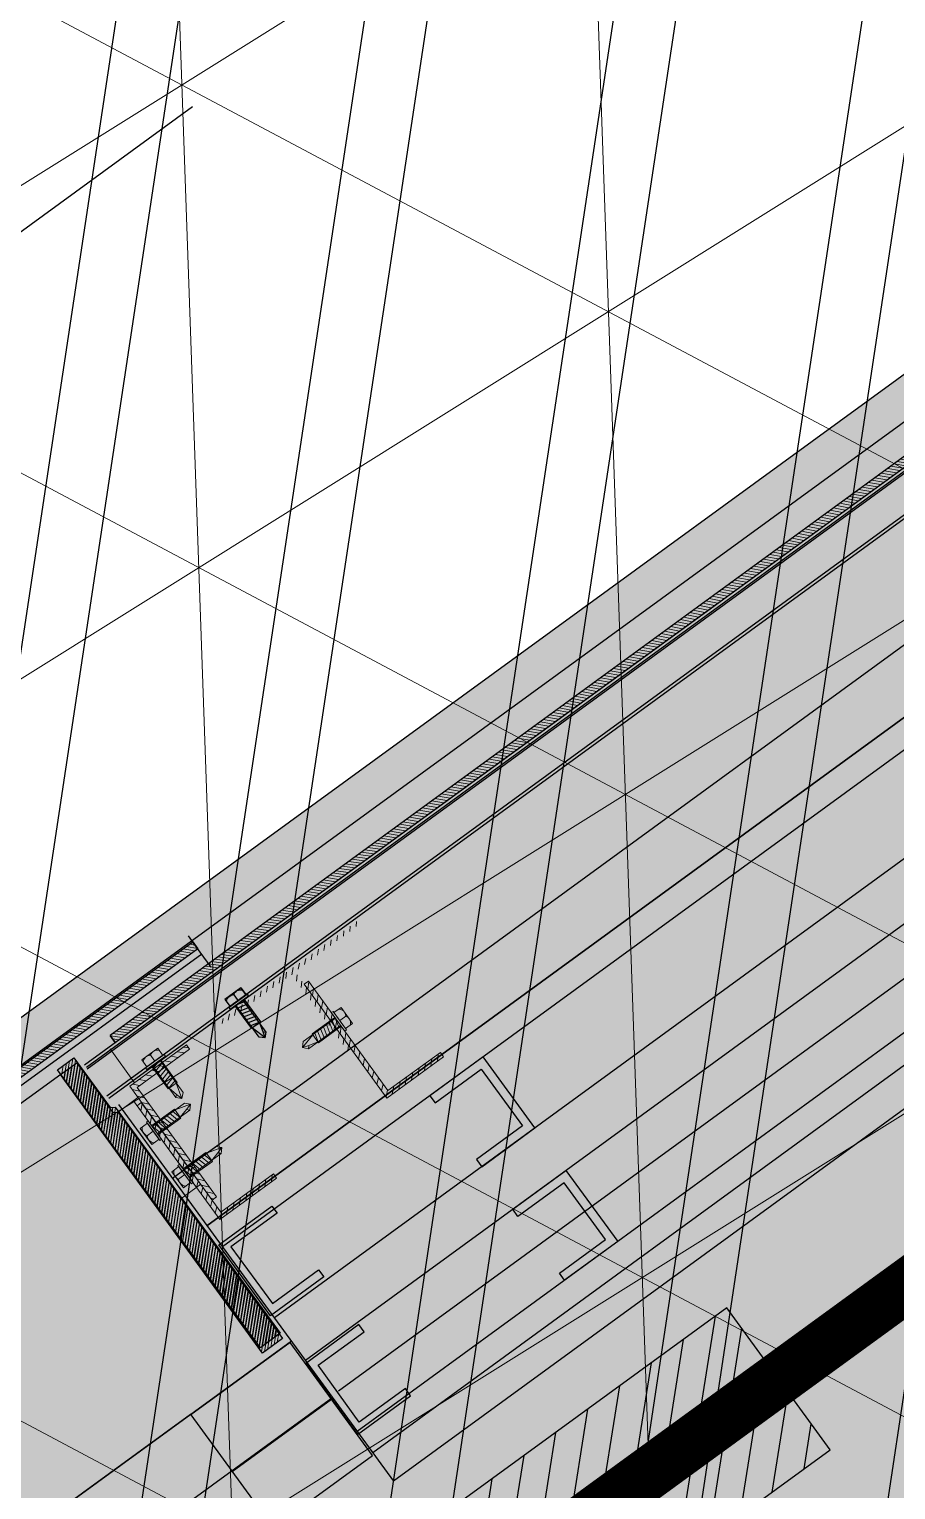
# Model space of a CAD drawing. Header units: metres. Extents: x 678805 to 1359287, y 2747329 to 5497370.
# Drawn here: x 679857.993 to 679858.486, y 2748713.027 to 2748713.859 of the extents above; entities that cross this region are included whole.
import ezdxf

# ---------------------------------------------------------------- set-up
doc = ezdxf.new("R2010")
doc.units = ezdxf.units.M
doc.linetypes.add('XREF_MON_BUILDINGS$0$Dash_2_', pattern=[0.25, 0.125, -0.125])
for name, color, linetype in [('00_XREF_MON_HSC_PAVEMENT', 7, 'Continuous'), ('00_XREF_TWQ_BUILDINGS', 7, 'Continuous'), ('XREF_MON_BUILDINGS$0$00-AUX LIGHTING', 30, 'Continuous'), ('XREF_MON_BUILDINGS$0$00-Modulos DEFINIDOS', 7, 'Continuous'), ('XREF_MON_BUILDINGS$0$00-Modulos ROOFS', 2, 'Continuous'), ('XREF_MON_BUILDINGS$0$02-L-01_Structure', 2, 'Continuous'), ('XREF_MON_BUILDINGS$0$02-L-01_Structure t2', 7, 'Continuous'), ('XREF_MON_BUILDINGS$0$02-L-01_Struture aux', 4, 'Continuous'), ('XREF_MON_BUILDINGS$0$02-L-Insulation', 252, 'Continuous'), ('XREF_MON_BUILDINGS$0$02-L-INT Panel', 5, 'Continuous'), ('XREF_MON_BUILDINGS$0$02-L-panel', 5, 'Continuous'), ('XREF_MON_BUILDINGS$0$02-L-Pergola Projection', 8, 'Continuous'), ('XREF_MON_BUILDINGS$0$02-L-Pergola Shades', 15, 'Continuous'), ('XREF_MON_BUILDINGS$0$02-L-Pergola Shades Schematic', 8, 'Continuous'), ('XREF_MON_BUILDINGS$0$02-L-Projection 1', 6, 'Continuous'), ('XREF_MON_BUILDINGS$0$02_L_Furniture', 7, 'Continuous'), ('XREF_MON_BUILDINGS$0$02_L_Projection', 8, 'Continuous'), ('XREF_MON_BUILDINGS$0$SCREWS', 7, 'Continuous')]:
    doc.layers.add(name, color=color, linetype=linetype)
doc.layers.add('XREF_MON_BUILDINGS$0$0-WIPEOUTS', color=7, linetype='Continuous', true_color=0xffffff)
doc.layers.add('XREF_MON_BUILDINGS$0$02-L-Pergola Wipeout', color=7, linetype='Continuous', true_color=0xffffff)
doc.layers.add('XREF_MON_BUILDINGS$0$00_AUX', color=3, linetype='Continuous', plot=False)
for name, color, linetype, lineweight in [('XREF_MON_BUILDINGS$0$02-H-251', 251, 'Continuous', 0), ('XREF_MON_BUILDINGS$0$02-H-254', 254, 'Continuous', 0), ('XREF_MON_BUILDINGS$0$02-L-01_Structure L', 7, 'Continuous', 5), ('XREF_MON_BUILDINGS$0$02-L-01_Structure T', 8, 'Continuous', 5), ('XREF_MON_BUILDINGS$0$ULMA_Profiles', 7, 'Continuous', 5), ('XREF_MON_BUILDINGS$0$ULMA_Screwing', 8, 'Continuous', 5), ('XREF_MON_BUILDINGS$0$ULMA_Shadowing 254', 254, 'Continuous', 0), ('XREF_MON_BUILDINGS$0$ULMA_Squares', 7, 'Continuous', 5)]:
    doc.layers.add(name, color=color, linetype=linetype, lineweight=lineweight)
doc.layers.add('XREF_MON_BUILDINGS$0$02-KH-13 Restaurant', color=7, linetype='Continuous', lineweight=30, true_color=0xed2d02)
doc.layers.add('XREF_MON_HSC_PAVEMENT$0$03-TR-Pavement_07_Precast irregular Concrete Blocks', color=7, linetype='Continuous', lineweight=5, true_color=0xb3b3b3)
doc.layers.get('XREF_MON_BUILDINGS$0$02-KH-13 Restaurant').off()
doc.linetypes.add('XREF_MON_BUILDINGS$0$BATTING', pattern='A,0.0001,-0.1,[134,ltypeshp.shx,S=0.1,R=0,X=-0.1,Y=0],-0.2,[134,ltypeshp.shx,S=0.1,R=180,X=0.1,Y=0],-0.1', length=0.4001)

# ---------------------------------------------------------------- blocks, each defined once
blk = doc.blocks.new('XREF_MON_BUILDINGS$0$modulo kiosco')
at = {"layer": 'XREF_MON_BUILDINGS$0$0-WIPEOUTS', "true_color": 0xfcfcfc}
h = blk.add_hatch(color=7, dxfattribs=at)
h.dxf.hatch_style = 1
h.paths.add_polyline_path([(119.6986085139215, -61.62058441969566), (119.6986085125245, -56.82058442011476), (124.4986085132696, -56.82058442058042), (124.4986085123383, -61.62058442132547)])
at = {"layer": 'XREF_MON_BUILDINGS$0$00-Modulos ROOFS', "lineweight": 0}
blk.add_lwpolyline([(119.6986085139215, -61.62058441969566), (119.6986085125245, -56.82058442011476), (124.4986085132696, -56.82058442058042), (124.4986085123383, -61.62058442132547)], close=True, dxfattribs=at)
at = {"layer": 'XREF_MON_BUILDINGS$0$00-Modulos ROOFS'}
blk.add_lwpolyline([(124.4986085137352, -57.12058442062698), (124.4986085132696, -56.82058442058042), (124.1986085125245, -56.82058442151174), (119.9986085128039, -56.82058442034759), (119.6986085125245, -56.82058442011476), (119.6986085125245, -57.12058442085981), (119.6986085134558, -61.32058442058042), (119.6986085139215, -61.62058441969566), (119.9986085128039, -61.62058442062698), (124.1986085125245, -61.62058442109264), (124.4986085123383, -61.62058442132547), (124.4986085128039, -61.32058442081325)], close=True, dxfattribs=at)
blk = doc.blocks.new('XREF_MON_BUILDINGS$0$lamas aluminiotriangulo')
for points in [[(680249.5441386949, 2748658.44375328), (680251.2755027817, 2748656.712389194)], [(680251.3497489934, 2748656.786635406), (680249.6926311167, 2748658.44375328)], [(680249.7421285923, 2748658.44375328), (680251.3744977312, 2748656.811384144)], [(680251.4487439432, 2748656.885630356), (680249.8906210167, 2748658.443753281)], [(680249.9401184923, 2748658.443753281), (680251.473492681, 2748656.910379094)], [(680251.5477388931, 2748656.984625305), (680250.0886109162, 2748658.443753281)], [(680250.1381083918, 2748658.443753281), (680251.5724876308, 2748657.009374043)], [(680251.6467338427, 2748657.083620255), (680250.2866008158, 2748658.443753281)], [(680250.3360982914, 2748658.443753281), (680251.6714825808, 2748657.108368993)]]:
    blk.add_lwpolyline(points)
blk = doc.blocks.new('XREF_MON_BUILDINGS$0$PERGOLA PLANA')
at = {"layer": 'XREF_MON_BUILDINGS$0$02-L-Pergola Wipeout', "true_color": 0xfcfcfc}
h = blk.add_hatch(color=7, dxfattribs=at)
h.dxf.hatch_style = 1
h.paths.add_polyline_path([(4.612218253081664, 9.290000000968575), (0.3099999981932342, 4.987781745847315), (0.3099999986588955, 9.290000000037253)])
h.paths.add_polyline_path([(0.332781744771637, 4.855000000447035), (4.744999998947605, 9.267218254506588), (4.744999999529682, 4.900563496164978), (4.699436504277401, 4.855000000447035)])
h.paths.add_polyline_path([(4.854999999050051, 9.290000001899898), (9.13443650235422, 9.29000000236556), (4.854999999632128, 5.010563495568931)])
h.paths.add_polyline_path([(9.289999997243285, 9.134436507709324), (9.289999997825362, 4.855000001844019), (5.010563491727225, 4.855000000912696)])
h.paths.add_polyline_path([(4.900563491159119, 4.745000001043081), (9.267218253924511, 4.745000001508743), (4.85500000033062, 0.3327817460522056), (4.854999999166466, 4.699436508584768)])
h.paths.add_polyline_path([(9.289999997825362, 4.612218253780156), (9.289999998291023, 0.3100000019185245), (4.987781747244298, 0.3100000009872019)])
h.paths.add_polyline_path([(0.465563491685316, 0.3100000000558794), (4.744999999064021, 4.589436508249491), (4.745000000111759, 0.3100000014528632)])
h.paths.add_polyline_path([(0.3099999980768189, 4.745000000111759), (4.589436504989862, 4.745000000111759), (0.3099999976111576, 0.4655634895898402)])
h.paths.add_polyline_path([(9.399999998277053, 0.2000000020489097), (0.1999999997206032, 0.1999999997206032), (0.1999999986728653, 9.399999999906868), (9.399999999324791, 9.400000001769513)])
at = {"layer": 'XREF_MON_BUILDINGS$0$02-L-Pergola Shades', "xscale": -1, "rotation": 270.0000000152252}
blk.add_blockref('XREF_MON_BUILDINGS$0$lamas aluminiotriangulo', (-2748649.153572517, -680243.8731607608), dxfattribs=at)
at = {"layer": 'XREF_MON_BUILDINGS$0$02-L-Pergola Shades Schematic', "xscale": -1, "rotation": 270.0000000152252}
blk.add_blockref('XREF_MON_BUILDINGS$0$lamas aluminiotriangulo', (-2748649.153572517, -680243.8731607608), dxfattribs=at)
blk = doc.blocks.new('XREF_MON_BUILDINGS$0$Rest_4seats')
at = {"layer": 'XREF_MON_BUILDINGS$0$00_AUX', "linetype": 'XREF_MON_BUILDINGS$0$Dash_2_'}
blk.add_lwpolyline([(-1.468512145004503, 1.66509695255553), (-1.452635545769148, -1.684865425381929), (1.472331605116459, -1.671003021572119), (1.456455005881253, 1.678959356365397)], close=True, dxfattribs=at)
blk = doc.blocks.new('XREF_MON_BUILDINGS$0$ULMA_Escuadra40x80_Seccion')
at = {"layer": 'XREF_MON_BUILDINGS$0$02-H-251', "ltscale": 125}
h = blk.add_hatch(dxfattribs=at)
h.set_pattern_fill('ANSI31', color=256, scale=0.001, angle=360, style=0)
h.set_pattern_definition([(45, (0, 0), (-0.002245064030267288, 0.002245064030267289), [])])
h.paths.add_polyline_path([(0, 0.0799999999994725), (0.002999999989697244, 0.0799999999994725), (0.002999999989697244, 0.002999999999701686), (0.03999999999359716, 0.002999999999701686), (0.03999999999359716, 0), (0, 0)])
at = {"layer": 'XREF_MON_BUILDINGS$0$02-L-01_Structure L', "linetype": 'Continuous'}
blk.add_lwpolyline([(0, 0.0799999999994725), (0.002999999989697244, 0.0799999999994725), (0.002999999989697244, 0.002999999999701686), (0.03999999999359716, 0.002999999999701686), (0.03999999999359716, 0), (0, 0)], close=True, dxfattribs=at)
blk = doc.blocks.new('XREF_MON_BUILDINGS$0$ULMA_Autotaladrante')
at = {"layer": 'XREF_MON_BUILDINGS$0$02-L-01_Structure T', "color": 252}
for p, q in [((-0.02500000000509317, 2.273736754432321e-13), (-0.02263469026956955, 0.00250000000005457)), ((-0.02500000000509317, 2.273736754432321e-13), (-0.01600000000325963, 0.00250000000005457)), ((-0.02500000000509317, 2.273736754432321e-13), (-0.02263469026956955, -0.002499999999599822)), ((-0.02500000000509317, 2.273736754432321e-13), (-0.02139930772136722, -0.001093663805477263)), ((-0.02263469026956955, 0.00250000000005457), (0, 0.00250000000005457)), ((0, 0.003150000000232467), (-0.01600000000325963, 0.003150000000232467)), ((-0.01600000000325963, -0.003149999999777719), (-0.01600000000325963, 0.003150000000232467)), ((-0.01600000000325963, -0.003149999999777719), (-0.01434631468237058, 0.003150000000232467)), ((-0.01393224676803584, -0.003149999999777719), (-0.01227856144714679, 0.003150000000232467)), ((-0.0118644935323573, -0.003149999999777719), (-0.01021080821146825, 0.003150000000232467)), ((-0.00979674029713351, -0.003149999999777719), (-0.008143054976244457, 0.003150000000232467)), ((-0.00772898706190972, -0.003149999999777719), (-0.006075301741020667, 0.003150000000232467)), ((-0.005661233826231182, -0.003149999999777719), (-0.004007548505342129, 0.003150000000232467)), ((-0.003593480591007392, -0.003149999999777719), (-0.001939795270118339, 0.003150000000232467)), ((-0.001525727355783602, -0.003149999999777719), (0, 0.002662522019363678)), ((0.006200000001172157, 0.005629165124673818), (0.001200000000153523, 0.005629165124673818)), ((0.006200000001172157, 2.273736754432321e-13), (0.001200000000153523, 2.273736754432321e-13)), ((-0.02139930772136722, -0.001093663805477263), (-0.02263469026956955, -0.002499999999599822)), ((-0.02263469026956955, -0.002499999999599822), (0, -0.002499999999599822)), ((-0.02139930772136722, -0.001093663805477263), (-0.01600000000325963, -0.002499999999599822)), ((0, -0.003149999999777719), (-0.01600000000325963, -0.003149999999777719)), ((0.006200000001172157, -0.005629165124219071), (0.001200000000153523, -0.005629165124219071))]:
    blk.add_line(p, q, dxfattribs=at)
for points in [[(0.001200000000153523, 0.006499999999959982), (0, 0.006499999999959982), (0, -0.006499999999732609), (0.001200000000153523, -0.006499999999732609)], [(0.006200000001172157, 0.005629165124673818), (0.001200000000153523, 0.005629165124673818), (0.001200000000153523, -0.005629165124219071), (0.006200000001172157, -0.005629165124219071)]]:
    blk.add_lwpolyline(points, close=True, dxfattribs=at)
for centre, start, end in [((0.001986085791031655, 0.002367525475847287), 325.8171883654993, 50.71596115511253), ((0.001986085791031655, -0.002366719792689764), 309.2667341381091, 34.16957033823044)]:
    blk.add_arc(centre, 0.004213914210367771, start, end, dxfattribs=at)
blk = doc.blocks.new('XREF_MON_BUILDINGS$0$AUTORROSCANTE')
at = {"layer": 'XREF_MON_BUILDINGS$0$02-L-01_Structure t2', "color": 0}
for p, q in [((-31.20000000000002, 5.629165124598842), (-26.19999999999959, 5.62916512459816)), ((-31.19999999999999, -3.410605131648481e-13), (-26.19999999999976, 0)), ((-2.365309734828713, 2.5), (-25, 2.5)), ((0, 0), (-8.999999999999972, 2.5)), ((0, 0), (-3.600692283157343, -1.09366380576239)), ((0, 0), (-2.365309734828713, 2.5)), ((0, 0), (-2.365309734828713, -2.5)), ((-31.20000000000002, -5.629165124598899), (-26.19999999999948, -5.629165124599581)), ((-2.365309734828713, -2.5), (-25, -2.5)), ((-3.600692283157343, -1.09366380576239), (-2.365309734828713, -2.5))]:
    blk.add_line(p, q, dxfattribs=at)
at = {"layer": 'XREF_MON_BUILDINGS$0$02-L-01_Structure t2', "color": 253}
for p, q in [((-25, 3.149999999999977), (-8.999999999999943, 3.150000000000034)), ((-23.47427264461649, -3.14999999999992), (-25, 2.662522019210144)), ((-21.40651940967126, -3.14999999999992), (-23.06020473028568, 3.149999999999864)), ((-19.338766174726, -3.14999999999992), (-20.99245149534045, 3.14999999999992)), ((-17.27101293978083, -3.14999999999992), (-18.92469826039516, 3.150000000000034)), ((-15.20325970483566, -3.14999999999992), (-16.85694502544993, 3.150000000000034)), ((-13.1355064698904, -3.14999999999992), (-14.78919179050473, 3.149999999999977)), ((-11.06775323494514, -3.14999999999992), (-12.72143855555953, 3.149999999999977)), ((-9, -3.14999999999992), (-10.65368532061433, 3.150000000000034)), ((-9, -3.14999999999992), (-8.999999999999972, 3.150000000000034)), ((-25, -3.149999999999977), (-9, -3.149999999999977)), ((-3.600692283157343, -1.09366380576239), (-9, -2.5))]:
    blk.add_line(p, q, dxfattribs=at)
at = {"layer": 'XREF_MON_BUILDINGS$0$02-L-01_Structure t2', "color": 0}
for points in [[(-31.20000000000002, 5.629165124598842), (-26.19999999999996, 5.629165124598842), (-26.19999999999996, -5.629165124599581), (-31.20000000000002, -5.629165124599581)], [(-26.19999999999951, 6.5), (-25, 6.5), (-25, -6.500000000000057), (-26.19999999999951, -6.500000000000057)]]:
    blk.add_lwpolyline(points, close=True, dxfattribs=at)
for centre, start, end in [((-26.98608579049073, 2.367525475711773), 129.2840388374925, 214.1828116507075), ((-26.98608579049073, -2.366719793068796), 145.8304296466695, 230.7332658614822)]:
    blk.add_arc(centre, 4.213914209509284, start, end, dxfattribs=at)
blk = doc.blocks.new('XREF_MON_BUILDINGS$0$ULMA_Montante VV')
at = {"layer": 'XREF_MON_BUILDINGS$0$02-H-251', "ltscale": 125}
h = blk.add_hatch(dxfattribs=at)
h.set_pattern_fill('ANSI31', color=256, scale=0.001, angle=450, style=0)
h.set_pattern_definition([(134.9999999999999, (-0.05125000000043656, -0.00250000000005457), (-0.002245064030267289, -0.002245064030267287), [])])
edge = h.paths.add_edge_path()
edge.add_line((-0.05095000000073924, -0.00250000000005457), (0.04844999999841093, -0.00250000000005457))
edge.add_arc((0.04844999999841093, -0.002200000000129876), 0.0003, 270, 360)
edge.add_line((0.04874999999992724, -0.002200000000129876), (0.04874999999992724, -0.0003000000001520675))
edge.add_arc((0.04844999999841093, -0.0003000000001520675), 0.0003, 0, 90)
edge.add_line((0.04844999999841093, 0), (0, 0))
edge.add_line((0, 0), (0, 0.05719999999996617))
edge.add_arc((-0.0003000000015163096, 0.05719999999996617), 0.0003, 0, 90)
edge.add_line((-0.0003000000015163096, 0.05749999999989086), (-0.002200000000811997, 0.05749999999989086))
edge.add_arc((-0.002200000000811997, 0.05719999999996617), 0.0003, 90, 180)
edge.add_line((-0.002500000000509317, 0.05719999999996617), (-0.002500000000509317, 0))
edge.add_line((-0.002500000000509317, 0), (-0.05095000000073924, 0))
edge.add_arc((-0.05095000000073924, -0.0003000000001520675), 0.0003, 90, 180)
edge.add_line((-0.05125000000043656, -0.0003000000001520675), (-0.05125000000043656, -0.002200000000129876))
edge.add_arc((-0.05095000000073924, -0.002200000000129876), 0.0003, 180, 270)
blk = doc.blocks.new('XREF_MON_BUILDINGS$0$window')
at = {"layer": 'XREF_MON_BUILDINGS$0$02-H-254', "ltscale": 125}
h = blk.add_hatch(dxfattribs=at)
h.set_pattern_fill('ANSI31', color=256, scale=0.0004999999999999999, angle=-90.1276170722799, style=0)
h.set_pattern_definition([(314.8723829277201, (-173.3123221279008, 256.965716230336), (0.001125029486925151, 0.001120028974423845), [])])
h.paths.add_polyline_path([(1.279848730483045, 0.2970310162268707), (0.6849794030475821, 0.2974332954928222), (0.6849760676653606, 0.2925011084545264), (1.279845396269457, 0.2921005573262448)])
at = {"layer": 'XREF_MON_BUILDINGS$0$ULMA_Shadowing 254', "ltscale": 125}
h = blk.add_hatch(dxfattribs=at)
h.set_pattern_fill('ANSI31', color=256, scale=0.0005, angle=180.0872013957559, style=0)
h.set_pattern_definition([(225.0872013957559, (-1.175541647252638, 0.280242537834928), (0.001124239153642148, -0.001120822276464019), [])])
edge = h.paths.add_edge_path()
edge.add_line((1.188414560815357, 0.2437193295670953), (1.188172076635822, 0.08439493758670558))
edge.add_line((1.188172076635822, 0.08439493758670559), (1.174172092840045, 0.08441624489904405))
edge.add_line((1.174172092840045, 0.08441624489904405), (1.174470131183766, 0.280242537834928))
edge.add_line((1.174470131183766, 0.280242537834928), (1.185949684397078, 0.280225066498583))
edge.add_line((1.185949684397078, 0.280225066498583), (1.18589641611625, 0.245225107034363))
edge.add_line((1.18589641611625, 0.245225107034363), (1.188414560815357, 0.2437193295670953))
edge.add_line((1.188414560815357, 0.2437193295670953), (1.188363686767921, 0.2102925027484069))
at = {"layer": 'XREF_MON_BUILDINGS$0$02-L-01_Structure', "linetype": 'Continuous'}
for points in [[(1.120507428899183, 0.0400556618290512), (1.190507427981826, 0.04004435343286232), (1.190513889922401, 0.08004435234879974), (1.120513890839758, 0.08005566074493178)], [(1.120507624595604, 0.0003531691171826184), (1.190507623678234, 0.0003418607209937363), (1.19051408561878, 0.04034185963693118), (1.120514086536151, 0.04035316803312006)]]:
    blk.add_lwpolyline(points, close=True, dxfattribs=at)
at = {"layer": 'XREF_MON_BUILDINGS$0$02-L-01_Struture aux', "linetype": 'Continuous'}
for points in [[(1.227815541737344, 0.0989149929358412), (1.19034948332861, 0.09882891463983233), (1.190234608604455, 0.1488287826776172), (1.227700667013218, 0.1489148609672596), (1.227712154485622, 0.1439148741634357), (1.195246082880683, 0.1438402833462685), (1.195337982660015, 0.1038403889168705), (1.227804054272543, 0.1039149797396095), (1.227815541744961, 0.09891499293584242)], [(1.228085378329304, 0.06517397991570152), (1.19061923147485, 0.06520194490024374), (1.190581911156706, 0.0152019588282936), (1.228048058011147, 0.01517399385011785), (1.228051790042988, 0.02017399245735833), (1.195585641795731, 0.02019822540373523), (1.195615498050249, 0.06019821426035174), (1.228081646305123, 0.0601739813084598), (1.228085378336921, 0.06517397991570029)]]:
    blk.add_lwpolyline(points, dxfattribs=at)
at = {"layer": 'XREF_MON_BUILDINGS$0$02-L-panel', "linetype": 'Continuous'}
for p, q in [((1.279657912643797, 0.2968709458099857), (1.279644814902908, 0.2793232158741958)), ((1.279842797173024, 0.2882571508210742), (0.08650218405270771, 0.2890641451688898)), ((1.17466329059896, 0.280242537834928), (-1.175541647252638, 0.280242537834928))]:
    blk.add_line(p, q, dxfattribs=at)
at = {"layer": 'XREF_MON_BUILDINGS$0$02-L-panel'}
blk.add_lwpolyline([(0.6849760663172074, 0.2924991148793166), (0.6849794030475821, 0.2974332954928222), (1.279848730483045, 0.2970310162268707), (1.279845399633342, 0.2921055316564042)], close=True, dxfattribs=at)
blk.add_lwpolyline([(1.188414560815357, 0.2437193295670953), (1.188172076635822, 0.08439493758670559), (1.174172092840045, 0.08441624489904405), (1.174470131183766, 0.280242537834928), (1.185949684397078, 0.280225066498583), (1.18589641611625, 0.245225107034363), (1.188414560815357, 0.2437193295670953), (1.188363686767921, 0.2102925027484069)], dxfattribs=at)
at = {"layer": 'XREF_MON_BUILDINGS$0$02-L-Projection 1', "linetype": 'Continuous'}
for points in [[(1.120513891676493, 0.0803316956764144), (-1.121585407745364, 0.08005566074479661)], [(1.191564822396987, 0.04042869120505888), (-1.121578944983125, 0.04005575511501205)]]:
    blk.add_lwpolyline(points, dxfattribs=at)
at = {"layer": 'XREF_MON_BUILDINGS$0$02_L_Furniture', "linetype": 'Continuous'}
blk.add_lwpolyline([(-1.19158414310579, 0.0800444700187773), (1.191558374699949, 0.08034052133953595)], dxfattribs=at)
at = {"layer": 'XREF_MON_BUILDINGS$0$02_L_Projection', "linetype": 'Continuous'}
blk.add_line((2.399808479907173, 0.2977654434945831), (-2.400192806613489, 0.297765443494357), dxfattribs=at)
at = {"layer": 'XREF_MON_BUILDINGS$0$ULMA_Profiles'}
for p, q in [((1.205906215317482, 0.2516484592374192), (1.20594239800124, 0.275422315752107)), ((1.202404212342196, 0.243698037979933), (1.188414560815357, 0.2437193295670953)), ((1.199404215797903, 0.2437026038326202), (1.199311433755968, 0.1827400964832182)), ((1.188321778766147, 0.1827568222176945), (1.202311430292986, 0.1827355306305321))]:
    blk.add_line(p, q, dxfattribs=at)
at = {"layer": 'XREF_MON_BUILDINGS$0$02-L-01_Struture aux', "rotation": 359.9572340617282}
blk.add_blockref('XREF_MON_BUILDINGS$0$ULMA_Escuadra40x80_Seccion', (1.199230152934238, 0.1602222342421851), dxfattribs=at)
at = {"layer": 'XREF_MON_BUILDINGS$0$SCREWS', "color": 253, "xscale": -0.001000000003841706, "yscale": 0.001000000003841706, "zscale": 0.001000000003841706, "rotation": 89.91279860424416}
blk.add_blockref('XREF_MON_BUILDINGS$0$AUTORROSCANTE', (1.280938749824371, 0.2284842364873319), dxfattribs=at)
at = {"layer": 'XREF_MON_BUILDINGS$0$ULMA_Profiles', "xscale": -1, "rotation": 179.9127986042441}
blk.add_blockref('XREF_MON_BUILDINGS$0$ULMA_Montante VV', (1.316917340613213, 0.249006084322951), dxfattribs=at)
at = {"layer": 'XREF_MON_BUILDINGS$0$ULMA_Screwing', "xscale": -1}
for p, rotation in [((1.222419284837601, 0.2535738672478943), 269.9080575521778), ((1.199372801332772, 0.2230617061621495), 359.9080575521778), ((1.199326410311798, 0.1925804524873916), 359.9080575521778)]:
    blk.add_blockref('XREF_MON_BUILDINGS$0$ULMA_Autotaladrante', p, dxfattribs=dict(at, rotation=rotation))
at = {"layer": 'XREF_MON_BUILDINGS$0$ULMA_Screwing', "rotation": 359.9175396563107}
blk.add_blockref('XREF_MON_BUILDINGS$0$ULMA_Autotaladrante', (1.319860264505961, 0.2115019138130697), dxfattribs=at)
at = {"layer": 'XREF_MON_BUILDINGS$0$ULMA_Squares', "xscale": -1, "rotation": 179.9127986042441}
blk.add_blockref('XREF_MON_BUILDINGS$0$ULMA_Escuadra40x80_Seccion', (1.202416320587897, 0.2516537706919121), dxfattribs=at)
at = {"layer": 'XREF_MON_BUILDINGS$0$ULMA_Squares', "rotation": 359.9127986042441}
blk.add_blockref('XREF_MON_BUILDINGS$0$ULMA_Escuadra40x80_Seccion', (1.316773376013232, 0.1601344992065908), dxfattribs=at)
blk = doc.blocks.new('XREF_MON_BUILDINGS$0$Modulos_Restaurant Monasya')
at = {"layer": 'XREF_MON_BUILDINGS$0$00-AUX LIGHTING', "linetype": 'Continuous'}
h = blk.add_hatch(dxfattribs=at)
h.set_pattern_fill('ANSI31', color=1, scale=0.005, angle=180)
h.set_pattern_definition([(225, (40.55274165048733, 1.753174363691071), (0.01122532015133644, -0.01122532015133644), [])])
h.paths.add_polyline_path([(18.20590907266836, 0.3296215425758664), (18.20590907266836, 0.4296215425758891), (15.39991228505113, 0.4296215425758891), (15.39991228505113, 0.3296215425758664)])
at = {"layer": 'XREF_MON_BUILDINGS$0$02-H-254', "ltscale": 125}
h = blk.add_hatch(dxfattribs=at)
h.set_pattern_fill('ANSI31', color=256, scale=0.0005, angle=90.03350989012932, style=0)
h.set_pattern_definition([(135.0335098901293, (191.3433884854662, -253.1807912416209), (-0.001121875301451514, -0.001123188344843853), [])])
h.paths.add_polyline_path([(15.16773527195079, 0.002304929202070483), (14.99753824012089, 0.0022058878894331), (14.99754112475313, -0.002726304777977973), (15.59241048646868, -0.002378390685064957), (15.59240760575955, 0.002547094169246478)])
at = {"layer": 'XREF_MON_BUILDINGS$0$ULMA_Shadowing 254', "ltscale": 125}
h = blk.add_hatch(dxfattribs=at)
h.set_pattern_fill('ANSI31', color=256, scale=0.0005, angle=360.0779453475053, style=0)
h.set_pattern_definition([(45.07794534750529, (17.97841008894244, -0.0009937774096879792), (-0.001124058071795419, 0.001121003881006469), [])])
edge = h.paths.add_edge_path()
edge.add_line((15.6141576814565, 0.03229186166299947), (15.61394093589939, 0.1916162907373309))
edge.add_line((15.61394093589939, 0.1916162907373309), (15.62794092295462, 0.1916353363727712))
edge.add_line((15.62794092295462, 0.1916353363727712), (15.62820732584817, -0.004191002155378598))
edge.add_line((15.62820732584817, -0.004191002155378598), (15.61672776996221, -0.004206618986698274))
edge.add_line((15.61672776996221, -0.004206618986698274), (15.61668015587361, 0.03079334862616356))
edge.add_line((15.61668015587361, 0.03079334862616356), (15.6141576814565, 0.03229186166299947))
edge.add_line((15.6141576814565, 0.03229186166299947), (15.61411220746402, 0.06571869626418625))
at = {"layer": 'XREF_MON_BUILDINGS$0$00-AUX LIGHTING', "linetype": 'Continuous', "const_width": 0.03}
blk.add_lwpolyline([(18.82291067885853, 0.3796215425745135), (14.78291067885553, 0.3796215425745135), (14.78291067885553, 4.419047816897432), (18.82291067885853, 4.419047816897432)], close=True, dxfattribs=at)
at = {"layer": 'XREF_MON_BUILDINGS$0$00-AUX LIGHTING', "color": 1, "linetype": 'Continuous'}
blk.add_lwpolyline([(18.20590907266836, 0.3296215425758664), (18.20590907266836, 0.4296215425758891), (15.39991228505113, 0.4296215425758891), (15.39991228505113, 0.3296215425758664)], close=True, dxfattribs=at)
at = {"layer": 'XREF_MON_BUILDINGS$0$02-L-01_Struture aux', "linetype": 'Continuous'}
for p, q in [((14.68294941977695, 0.2120806720076889), (15.61145733552746, 0.2126237172730061)), ((14.6829669655134, 0.182080677139199), (15.61150939953609, 0.1826237425927975))]:
    blk.add_line(p, q, dxfattribs=at)
at = {"layer": 'XREF_MON_BUILDINGS$0$02-L-01_Struture aux'}
for p, q in [((14.43529026220301, 0.02563836694560173), (15.61416579489418, 0.02632786938477416)), ((15.61416844756309, 0.02437795650723906), (14.43529140260944, 0.02368848086064368))]:
    blk.add_line(p, q, dxfattribs=at)
at = {"layer": 'XREF_MON_BUILDINGS$0$02-L-01_Struture aux', "linetype": 'Continuous'}
for points in [[(15.46541544323219, 0.2125383035194108), (15.4279492923489, 0.2125163911356385), (15.42792004945483, 0.2625163825841828), (15.46538620033812, 0.2625382949615886), (15.46538912462751, 0.2575382958167456), (15.43292297288912, 0.2575193077287867), (15.43294636720441, 0.2175193145708381), (15.46541251895042, 0.2175383026642539), (15.46541544323981, 0.2125383035194108)], [(15.46543298896864, 0.1825383086254551), (15.42796683808535, 0.1825163962544156), (15.42799608097943, 0.132516404805985), (15.46546223186272, 0.1325383171833909), (15.46545930757327, 0.1375383163281203), (15.43299315583488, 0.1375193282401614), (15.43296976151964, 0.1775193213982238), (15.46543591326565, 0.1775383094807257), (15.46543298897626, 0.1825383086254551)]]:
    blk.add_lwpolyline(points, dxfattribs=at)
at = {"layer": 'XREF_MON_BUILDINGS$0$02-L-01_Struture aux'}
for points in [[(15.61419446466419, 0.005253413251354644), (14.43530258775615, 0.004563929158850399)], [(14.43530303818551, 0.003793777420698419), (15.61419551238106, 0.004483261862562316)]]:
    blk.add_lwpolyline(points, dxfattribs=at)
at = {"layer": 'XREF_MON_BUILDINGS$0$02-L-Insulation', "linetype": 'XREF_MON_BUILDINGS$0$BATTING', "ltscale": 0.04}
blk.add_line((15.6063811923359, 0.2376129464579453), (14.67793479919351, 0.237077743449392), dxfattribs=at)
at = {"layer": 'XREF_MON_BUILDINGS$0$02-L-Insulation', "linetype": 'XREF_MON_BUILDINGS$0$BATTING', "ltscale": 0.08}
blk.add_line((15.61166175644803, 0.08425718112721547), (14.49766607836443, 0.08360565186410618), dxfattribs=at)
at = {"layer": 'XREF_MON_BUILDINGS$0$02-L-INT Panel', "linetype": 'Continuous'}
for p, q in [((14.09712630871979, 0.2970806574708167), (15.61133283301774, 0.297623658994782)), ((14.68291140402312, 0.2770806608914445), (15.61134453017536, 0.2776236624154098)), ((14.68292017689134, 0.2620806634587343), (15.61137056217967, 0.2626236750767266)), ((14.68299620841594, 0.1320806856906547), (15.61159617288388, 0.1326237847913507)), ((14.68300498128417, 0.1170806882557844), (15.61162220488819, 0.1176237974507348)), ((15.61162220488814, 0.1176237974544865), (14.68300498128025, 0.1170806882599909))]:
    blk.add_line(p, q, dxfattribs=at)
at = {"layer": 'XREF_MON_BUILDINGS$0$02-L-panel'}
for p, q in [((15.61174743657278, 0.03228858275667967), (15.61133125784704, 0.2976236580735776)), ((15.61419812230986, 0.002564766195066071), (14.42693522689279, 0.001873841726139247))]:
    blk.add_line(p, q, dxfattribs=at)
for points in [[(15.6141576814565, 0.03229186166299947), (15.61394093589939, 0.1916162907373309), (15.62794092295462, 0.1916353363727712), (15.62820732584817, -0.004191002155378598), (15.61672776996221, -0.004206618986698274), (15.61668015587361, 0.03079334862616356), (15.6141576814565, 0.03229186166299947), (15.61411220746402, 0.06571869626418625)], [(14.99753824091272, 0.002204533952978593), (14.99754112475313, -0.002726304777977973), (15.59241048646868, -0.002378390685064957), (15.59240760575955, 0.002547094169246478), (15.16773527195079, 0.002304929202070483)]]:
    blk.add_lwpolyline(points, dxfattribs=at)
at = {"layer": 'XREF_MON_BUILDINGS$0$02-L-panel', "ltscale": 125}
for points in [[(15.59240760575955, 0.002547094169246478), (15.59241048646868, -0.002378390685064957)], [(15.52303543089386, -0.01702704557521706), (15.52304595146711, -0.02195252003627779)]]:
    blk.add_lwpolyline(points, dxfattribs=at)
at = {"layer": 'XREF_MON_BUILDINGS$0$02_L_Furniture', "xscale": -1, "rotation": 270.3046445247851}
blk.add_blockref('XREF_MON_BUILDINGS$0$Rest_4seats', (15.69546295655175, 1.058650277336712), dxfattribs=at)
at = {"layer": 'XREF_MON_BUILDINGS$0$02_L_Furniture', "rotation": 180}
blk.add_blockref('XREF_MON_BUILDINGS$0$window', (16.80291365901985, 0.2792461659397549), dxfattribs=at)
blk = doc.blocks.new('XREF_MON_BUILDINGS')
at = {"layer": 'XREF_MON_BUILDINGS$0$02-KH-13 Restaurant', "linetype": 'Continuous', "xscale": -1, "rotation": 306.058413230031}
blk.add_blockref('XREF_MON_BUILDINGS$0$modulo kiosco', (679978.2022615978, 2748646.821237208), dxfattribs=at)
at = {"layer": 'XREF_MON_BUILDINGS$0$02-L-Pergola Projection', "xscale": -1, "rotation": 36.43967073982355}
blk.add_blockref('XREF_MON_BUILDINGS$0$PERGOLA PLANA', (679869.0983711857, 2748712.473797732), dxfattribs=at)
at = {"layer": 'XREF_MON_BUILDINGS$0$00-Modulos DEFINIDOS', "rotation": 216.0573440932065}
blk.add_blockref('XREF_MON_BUILDINGS$0$Modulos_Restaurant Monasya', (679870.6460366151, 2748722.461789462), dxfattribs=at)
blk = doc.blocks.new('XREF_MON_HSC_PAVEMENT')
at = {"layer": 'XREF_MON_HSC_PAVEMENT$0$03-TR-Pavement_07_Precast irregular Concrete Blocks', "linetype": 'Continuous'}
h = blk.add_hatch(dxfattribs=at)
h.set_pattern_fill('NET3', color=256, scale=0.075, angle=92)
h.set_pattern_definition([(91.99999999999997, (679898.7697564481, 2748715.385348614), (-0.2379799406839221, -0.008310442652282986), []), (152, (679898.7697564481, 2748715.385348614), (-0.1117929158883903, -0.2102518955495319), []), (212, (679898.7697564481, 2748715.385348614), (0.1261870247955318, -0.201941452897249), [])])
h.paths.add_polyline_path([(679858.5016801929, 2748700.126433144), (679883.3906801362, 2748715.619636551), (679862.621122878, 2748743.643882493), (679859.153208235, 2748741.480948735), (679858.8356451598, 2748741.990027512), (679839.8293875301, 2748730.135477967)])

msp = doc.modelspace()

# ---------------------------------------------------------------- block references
at = {"layer": '00_XREF_MON_HSC_PAVEMENT'}
msp.add_blockref('XREF_MON_HSC_PAVEMENT', (0, 0), dxfattribs=at)

# ---------------------------------------------------------------- next in the draw order: block references
at = {"layer": '00_XREF_TWQ_BUILDINGS'}
msp.add_blockref('XREF_MON_BUILDINGS', (0, 0), dxfattribs=at)

# ---------------------------------------------------------------- next in the draw order: block references
msp.add_blockref('XREF_MON_BUILDINGS', (0, 0))

doc.saveas('drawing.dxf')
